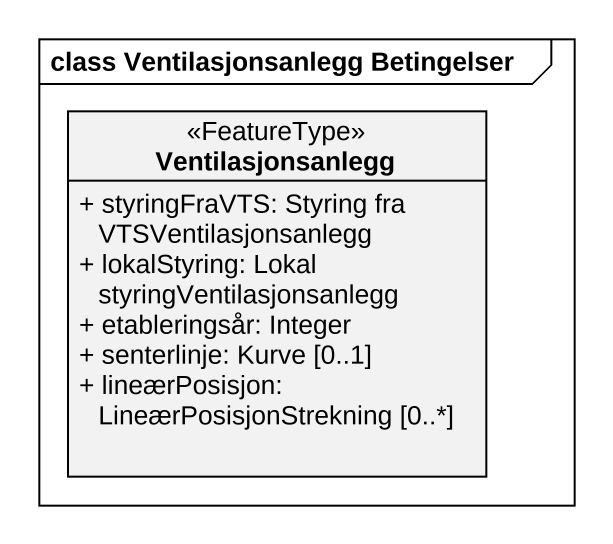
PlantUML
@startuml
mainframe class Ventilasjonsanlegg Betingelser
hide circle
hide empty members
skinparam classAttributeIconSize 0
class Ventilasjonsanlegg <<FeatureType>> {
  + styringFraVTS: Styring fra VTSVentilasjonsanlegg
  + lokalStyring: Lokal styringVentilasjonsanlegg
  + etableringsår: Integer
  + senterlinje: Kurve [0..1]
  + lineærPosisjon: LineærPosisjonStrekning [0..*]
}
@enduml
